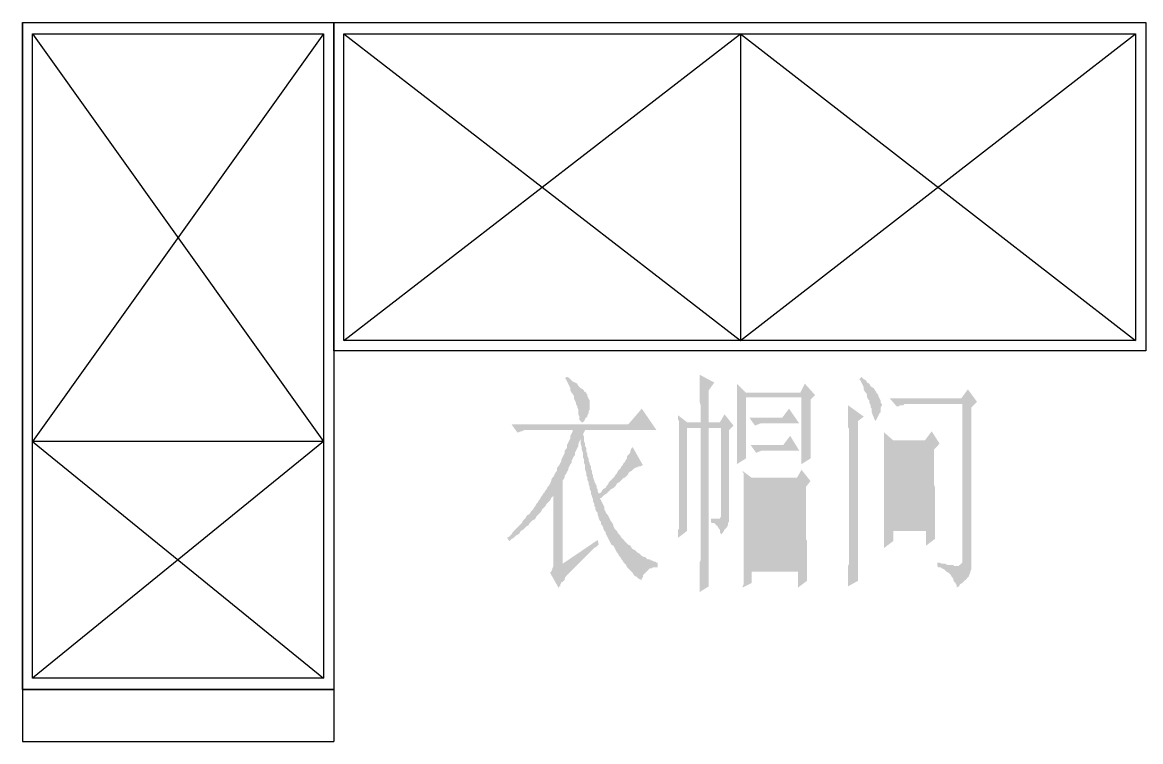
# Model space of a CAD drawing. Header units: millimetres. Extents: x -1120 to 100154, y -9529 to 14223.
# Drawn here: x 53010 to 55159, y 3919 to 5301 of the extents above; entities that cross this region are included whole.
import ezdxf

# ---------------------------------------------------------------- set-up
doc = ezdxf.new("R2010")
doc.units = ezdxf.units.MM
doc.layers.add('A-立面看线', color=7, linetype='Continuous')

msp = doc.modelspace()

# ---------------------------------------------------------------- hatches: boundary and pattern name
at = {"layer": 'A-立面看线'}
for points in [[(54313.2, 4532.8), (54313.2, 4539.3), (54313.2, 4543.7), (54313.2, 4550.2), (54313.2, 4554.6), (54313.2, 4561.1), (54313.2, 4565.5), (54311, 4572), (54311, 4576.3), (54311, 4580.7), (54311, 4585), (54311, 4589.4), (54311, 4593.7), (54311, 4598.1), (54311, 4602.4), (54311, 4606.8), (54311, 4609), (54311, 4613.3), (54311, 4615.5), (54311, 4619.9), (54311, 4622), (54311, 4624.2), (54339.3, 4609), (54328.4, 4593.7), (54328.4, 4532.8), (54350.2, 4532.8), (54358.9, 4548), (54376.3, 4526.3), (54367.6, 4517.6), (54367.6, 4358.7), (54367.6, 4354.4), (54367.6, 4350), (54367.6, 4345.7), (54367.6, 4341.3), (54365.4, 4339.1), (54365.4, 4334.8), (54363.2, 4330.4), (54361.1, 4328.3), (54358.9, 4326.1), (54356.7, 4321.7), (54354.5, 4319.6), (54352.4, 4317.4), (54350.2, 4321.7), (54350.2, 4326.1), (54348, 4328.3), (54345.8, 4332.6), (54343.7, 4334.8), (54341.5, 4337), (54339.3, 4339.1), (54335, 4339.1), (54332.8, 4341.3), (54332.8, 4341.3), (54332.8, 4347.8), (54337.1, 4347.8), (54341.5, 4347.8), (54343.7, 4347.8), (54345.8, 4347.8), (54348, 4347.8), (54350.2, 4347.8), (54350.2, 4347.8), (54352.4, 4352.2), (54352.4, 4356.5), (54352.4, 4360.9), (54352.4, 4521.9), (54328.4, 4521.9), (54328.4, 4276), (54328.4, 4271.7), (54328.4, 4267.3), (54328.4, 4263), (54328.4, 4256.4), (54328.4, 4252.1), (54328.4, 4247.7), (54328.4, 4243.4), (54328.4, 4239), (54328.4, 4234.7), (54328.4, 4230.3), (54328.4, 4226), (54328.4, 4221.6), (54328.4, 4217.3), (54311, 4206.4), (54311, 4212.9), (54311, 4217.3), (54311, 4221.6), (54311, 4226), (54311, 4230.3), (54311, 4234.7), (54311, 4239), (54311, 4245.6), (54311, 4249.9), (54311, 4254.3), (54311, 4258.6), (54311, 4263), (54313.2, 4267.3), (54313.2, 4271.7), (54313.2, 4276), (54313.2, 4280.4), (54313.2, 4284.7), (54313.2, 4289.1), (54313.2, 4289.1), (54313.2, 4521.9), (54287.1, 4521.9), (54287.1, 4323.9), (54269.7, 4310.8), (54269.7, 4315.2), (54269.7, 4317.4), (54269.7, 4321.7), (54269.7, 4326.1), (54271.8, 4328.3), (54271.8, 4332.6), (54271.8, 4337), (54271.8, 4341.3), (54271.8, 4345.7), (54271.8, 4350), (54271.8, 4354.4), (54271.8, 4358.7), (54271.8, 4363.1), (54271.8, 4367.4), (54271.8, 4371.8), (54271.8, 4376.1), (54271.8, 4380.5), (54271.8, 4384.8), (54271.8, 4389.2), (54271.8, 4395.7), (54271.8, 4400.1), (54271.8, 4404.4), (54271.8, 4410.9), (54271.8, 4415.3), (54271.8, 4419.7), (54271.8, 4426.2), (54271.8, 4430.5), (54271.8, 4437.1), (54271.8, 4437.1), (54271.8, 4443.6), (54271.8, 4450.1), (54271.8, 4456.6), (54271.8, 4461), (54271.8, 4467.5), (54271.8, 4471.9), (54271.8, 4478.4), (54271.8, 4482.8), (54271.8, 4489.3), (54271.8, 4493.6), (54271.8, 4498), (54271.8, 4502.3), (54271.8, 4506.7), (54271.8, 4511), (54271.8, 4515.4), (54271.8, 4519.8), (54271.8, 4524.1), (54271.8, 4526.3), (54271.8, 4530.6), (54271.8, 4535), (54269.7, 4537.2), (54269.7, 4539.3), (54269.7, 4543.7), (54269.7, 4545.9), (54269.7, 4545.9), (54287.1, 4532.8), (54313.2, 4532.8)], [(54056.4, 4619.9), (54060.8, 4617.7), (54065.1, 4613.3), (54067.3, 4611.1), (54071.6, 4609), (54076, 4606.8), (54078.2, 4602.4), (54080.3, 4600.3), (54082.5, 4598.1), (54086.9, 4595.9), (54089.1, 4593.7), (54089.1, 4591.6), (54091.2, 4591.6), (54093.4, 4589.4), (54093.4, 4587.2), (54095.6, 4587.2), (54095.6, 4582.9), (54097.8, 4578.5), (54099.9, 4574.2), (54099.9, 4569.8), (54099.9, 4565.5), (54099.9, 4565.5), (54099.9, 4561.1), (54099.9, 4556.7), (54097.8, 4554.6), (54097.8, 4550.2), (54095.6, 4545.9), (54095.6, 4543.7), (54091.2, 4539.3), (54089.1, 4535), (54086.9, 4532.8), (54086.9, 4532.8), (54086.9, 4532.8), (54084.7, 4532.8), (54082.5, 4535), (54080.3, 4537.2), (54080.3, 4543.7), (54078.2, 4548), (54078.2, 4550.2), (54078.2, 4552.4), (54078.2, 4556.7), (54076, 4561.1), (54076, 4563.3), (54073.8, 4567.6), (54073.8, 4569.8), (54071.6, 4574.2), (54069.5, 4578.5), (54069.5, 4582.9), (54067.3, 4587.2), (54065.1, 4589.4), (54062.9, 4593.7), (54062.9, 4598.1), (54060.8, 4602.4), (54058.6, 4606.8), (54056.4, 4611.1), (54054.2, 4615.5), (54052.1, 4617.7), (54056.4, 4619.9)], [(54524.3, 4576.3), (54524.3, 4569.8), (54524.3, 4563.3), (54524.3, 4556.7), (54524.3, 4552.4), (54524.3, 4545.9), (54524.3, 4539.3), (54524.3, 4535), (54524.3, 4530.6), (54524.3, 4524.1), (54524.3, 4519.8), (54524.3, 4515.4), (54524.3, 4511), (54524.3, 4504.5), (54524.3, 4500.2), (54524.3, 4498), (54524.3, 4493.6), (54524.3, 4489.3), (54524.3, 4484.9), (54524.3, 4482.8), (54524.3, 4478.4), (54524.3, 4476.2), (54524.3, 4471.9), (54524.3, 4469.7), (54524.3, 4467.5), (54524.3, 4463.2), (54524.3, 4463.2), (54506.9, 4452.3), (54506.9, 4580.7), (54400.2, 4580.7), (54400.2, 4463.2), (54382.8, 4452.3), (54382.8, 4456.6), (54382.8, 4461), (54382.8, 4465.3), (54382.8, 4469.7), (54382.8, 4474.1), (54382.8, 4478.4), (54382.8, 4482.8), (54382.8, 4487.1), (54382.8, 4491.5), (54382.8, 4498), (54382.8, 4502.3), (54382.8, 4506.7), (54382.8, 4511), (54382.8, 4515.4), (54382.8, 4519.8), (54382.8, 4524.1), (54382.8, 4528.5), (54382.8, 4532.8), (54382.8, 4537.2), (54382.8, 4541.5), (54382.8, 4545.9), (54382.8, 4552.4), (54382.8, 4556.7), (54382.8, 4561.1), (54382.8, 4565.5), (54382.8, 4569.8), (54382.8, 4574.2), (54382.8, 4578.5), (54382.8, 4582.9), (54382.8, 4587.2), (54382.8, 4591.6), (54382.8, 4595.9), (54382.8, 4600.3), (54382.8, 4604.6), (54382.8, 4606.8), (54400.2, 4589.4), (54504.7, 4589.4), (54513.4, 4606.8), (54533, 4585), (54524.3, 4576.3)], [(54622.2, 4619.9), (54626.5, 4615.5), (54630.9, 4613.3), (54633.1, 4609), (54637.4, 4606.8), (54639.6, 4602.4), (54641.8, 4600.3), (54646.1, 4598.1), (54648.3, 4593.7), (54650.5, 4591.6), (54650.5, 4589.4), (54652.7, 4587.2), (54654.8, 4585), (54654.8, 4585), (54654.8, 4582.9), (54657, 4578.5), (54659.2, 4574.2), (54659.2, 4569.8), (54661.4, 4567.6), (54661.4, 4565.5), (54659.2, 4561.1), (54659.2, 4556.7), (54659.2, 4552.4), (54657, 4550.2), (54654.8, 4545.9), (54652.7, 4541.5), (54650.5, 4537.2), (54648.3, 4535), (54648.3, 4535), (54648.3, 4537.2), (54646.1, 4539.3), (54646.1, 4541.5), (54644, 4545.9), (54641.8, 4552.4), (54641.8, 4554.6), (54641.8, 4558.9), (54639.6, 4561.1), (54639.6, 4565.5), (54637.4, 4569.8), (54637.4, 4574.2), (54635.3, 4576.3), (54633.1, 4580.7), (54633.1, 4585), (54630.9, 4589.4), (54628.7, 4591.6), (54626.5, 4595.9), (54626.5, 4600.3), (54624.4, 4604.6), (54622.2, 4609), (54620, 4613.3), (54617.8, 4615.5), (54622.2, 4619.9)], [(54768, 4263), (54772.3, 4263), (54776.7, 4260.8), (54783.2, 4260.8), (54787.6, 4258.6), (54789.8, 4258.6), (54794.1, 4258.6), (54798.5, 4258.6), (54800.6, 4256.4), (54802.8, 4256.4), (54805, 4256.4), (54807.2, 4256.4), (54809.3, 4256.4), (54809.3, 4258.6), (54811.5, 4258.6), (54811.5, 4258.6), (54813.7, 4260.8), (54815.9, 4263), (54815.9, 4267.3), (54815.9, 4271.7), (54815.9, 4271.7), (54815.9, 4567.6), (54717.9, 4567.6), (54715.8, 4567.6), (54711.4, 4567.6), (54709.2, 4567.6), (54704.9, 4567.6), (54702.7, 4565.5), (54698.4, 4565.5), (54696.2, 4565.5), (54694, 4563.3), (54689.7, 4563.3), (54689.7, 4563.3), (54676.6, 4578.5), (54813.7, 4578.5), (54826.7, 4595.9), (54844.2, 4572), (54833.3, 4561.1), (54833.3, 4269.5), (54833.3, 4265.1), (54833.3, 4258.6), (54833.3, 4254.3), (54833.3, 4249.9), (54831.1, 4245.6), (54831.1, 4243.4), (54828.9, 4239), (54828.9, 4236.9), (54826.7, 4234.7), (54824.6, 4232.5), (54822.4, 4230.3), (54820.2, 4228.2), (54818, 4226), (54815.9, 4223.8), (54811.5, 4221.6), (54809.3, 4217.3), (54805, 4215.1), (54805, 4219.5), (54802.8, 4223.8), (54800.6, 4226), (54798.5, 4230.3), (54798.5, 4232.5), (54796.3, 4234.7), (54794.1, 4239), (54791.9, 4241.2), (54789.8, 4243.4), (54785.4, 4245.6), (54783.2, 4247.7), (54781.1, 4249.9), (54776.7, 4252.1), (54774.5, 4254.3), (54770.2, 4254.3), (54768, 4256.4), (54768, 4256.4), (54768, 4263)], [(54047.7, 4260.8), (54115.2, 4306.5), (54117.3, 4297.8), (54113, 4293.4), (54108.6, 4291.3), (54104.3, 4286.9), (54099.9, 4282.6), (54095.6, 4278.2), (54093.4, 4276), (54089.1, 4271.7), (54084.7, 4267.3), (54082.5, 4265.1), (54078.2, 4260.8), (54076, 4258.6), (54071.6, 4254.3), (54069.5, 4252.1), (54067.3, 4249.9), (54062.9, 4245.6), (54060.8, 4243.4), (54058.6, 4241.2), (54056.4, 4239), (54054.2, 4236.9), (54052.1, 4232.5), (54052.1, 4230.3), (54049.9, 4228.2), (54047.7, 4226), (54045.5, 4226), (54045.5, 4223.8), (54043.4, 4221.6), (54043.4, 4219.5), (54043.4, 4217.3), (54041.2, 4217.3), (54041.2, 4215.1), (54041.2, 4212.9), (54041.2, 4212.9), (54023.8, 4243.4), (54025.9, 4245.6), (54028.1, 4249.9), (54028.1, 4252.1), (54030.3, 4256.4), (54030.3, 4260.8), (54030.3, 4267.3), (54030.3, 4267.3), (54030.3, 4391.4), (54028.1, 4389.2), (54025.9, 4387), (54023.8, 4382.7), (54021.6, 4380.5), (54019.4, 4378.3), (54017.2, 4376.1), (54015.1, 4371.8), (54012.9, 4369.6), (54010.7, 4367.4), (54008.5, 4365.2), (54006.4, 4360.9), (54004.2, 4358.7), (54002, 4356.5), (53999.8, 4354.4), (53997.7, 4352.2), (53995.5, 4347.8), (53993.3, 4345.7), (53989, 4343.5), (53986.8, 4341.3), (53984.6, 4339.1), (53982.4, 4334.8), (53978.1, 4332.6), (53975.9, 4330.4), (53973.7, 4328.3), (53971.5, 4326.1), (53967.2, 4323.9), (53965, 4319.6), (53962.8, 4317.4), (53958.5, 4315.2), (53956.3, 4313), (53954.1, 4310.8), (53949.8, 4308.7), (53947.6, 4306.5), (53945.4, 4304.3), (53941.1, 4310.8), (53945.4, 4313), (53947.6, 4315.2), (53949.8, 4317.4), (53952, 4321.7), (53954.1, 4323.9), (53956.3, 4326.1), (53958.5, 4328.3), (53962.8, 4332.6), (53965, 4334.8), (53967.2, 4337), (53969.4, 4339.1), (53971.5, 4343.5), (53973.7, 4345.7), (53975.9, 4347.8), (53978.1, 4352.2), (53980.2, 4354.4), (53984.6, 4356.5), (53986.8, 4360.9), (53989, 4363.1), (53991.1, 4365.2), (53993.3, 4369.6), (53995.5, 4371.8), (53997.7, 4376.1), (53999.8, 4378.3), (54002, 4382.7), (54004.2, 4384.8), (54006.4, 4389.2), (54008.5, 4391.4), (54010.7, 4395.7), (54012.9, 4397.9), (54012.9, 4397.9), (54015.1, 4402.2), (54017.2, 4404.4), (54019.4, 4408.8), (54021.6, 4410.9), (54023.8, 4415.3), (54025.9, 4419.7), (54025.9, 4421.8), (54028.1, 4426.2), (54030.3, 4428.4), (54032.5, 4432.7), (54034.7, 4437.1), (54036.8, 4439.2), (54036.8, 4443.6), (54039, 4447.9), (54041.2, 4450.1), (54043.4, 4454.5), (54045.5, 4458.8), (54045.5, 4461), (54047.7, 4465.3), (54049.9, 4469.7), (54052.1, 4474.1), (54052.1, 4478.4), (54054.2, 4480.6), (54056.4, 4484.9), (54056.4, 4489.3), (54058.6, 4493.6), (54060.8, 4498), (54062.9, 4502.3), (54062.9, 4506.7), (54065.1, 4511), (54067.3, 4515.4), (54067.3, 4517.6), (53984.6, 4517.6), (53982.4, 4517.6), (53980.2, 4517.6), (53975.9, 4517.6), (53973.7, 4517.6), (53969.4, 4515.4), (53967.2, 4515.4), (53962.8, 4513.2), (53960.7, 4513.2), (53949.8, 4528.5), (54173.9, 4528.5), (54200, 4558.9), (54228.3, 4517.6), (54091.2, 4517.6), (54086.9, 4508.9), (54089.1, 4504.5), (54089.1, 4500.2), (54089.1, 4495.8), (54091.2, 4491.5), (54091.2, 4487.1), (54093.4, 4482.8), (54093.4, 4476.2), (54095.6, 4471.9), (54095.6, 4467.5), (54097.8, 4463.2), (54097.8, 4458.8), (54099.9, 4454.5), (54099.9, 4452.3), (54102.1, 4447.9), (54102.1, 4443.6), (54104.3, 4439.2), (54104.3, 4434.9), (54106.5, 4430.5), (54106.5, 4426.2), (54108.6, 4421.8), (54108.6, 4419.7), (54110.8, 4415.3), (54113, 4410.9), (54113, 4406.6), (54115.2, 4404.4), (54115.2, 4400.1), (54117.3, 4395.7), (54117.3, 4395.7), (54121.7, 4397.9), (54123.9, 4402.2), (54126, 4404.4), (54130.4, 4406.6), (54132.6, 4410.9), (54134.8, 4413.1), (54136.9, 4417.5), (54139.1, 4419.7), (54143.5, 4424), (54145.6, 4426.2), (54147.8, 4428.4), (54150, 4432.7), (54152.2, 4434.9), (54154.3, 4439.2), (54156.5, 4441.4), (54158.7, 4443.6), (54160.9, 4447.9), (54163, 4450.1), (54165.2, 4454.5), (54167.4, 4456.6), (54169.6, 4461), (54171.7, 4463.2), (54171.7, 4467.5), (54173.9, 4469.7), (54176.1, 4471.9), (54178.3, 4476.2), (54178.3, 4478.4), (54180.4, 4482.8), (54182.6, 4484.9), (54202.2, 4450.1), (54200, 4450.1), (54197.9, 4447.9), (54193.5, 4447.9), (54191.3, 4445.8), (54189.2, 4445.8), (54184.8, 4443.6), (54182.6, 4441.4), (54180.4, 4439.2), (54176.1, 4437.1), (54173.9, 4434.9), (54173.9, 4432.7), (54171.7, 4430.5), (54169.6, 4428.4), (54167.4, 4426.2), (54165.2, 4426.2), (54163, 4424), (54160.9, 4421.8), (54158.7, 4419.7), (54156.5, 4417.5), (54152.2, 4415.3), (54150, 4410.9), (54147.8, 4408.8), (54145.6, 4406.6), (54141.3, 4404.4), (54139.1, 4402.2), (54134.8, 4397.9), (54132.6, 4395.7), (54128.2, 4393.5), (54123.9, 4389.2), (54121.7, 4387), (54119.5, 4387), (54121.7, 4382.7), (54123.9, 4378.3), (54126, 4374), (54128.2, 4369.6), (54128.2, 4365.2), (54130.4, 4360.9), (54132.6, 4356.5), (54134.8, 4354.4), (54136.9, 4350), (54139.1, 4345.7), (54141.3, 4341.3), (54143.5, 4339.1), (54145.6, 4334.8), (54145.6, 4332.6), (54147.8, 4328.3), (54150, 4326.1), (54152.2, 4323.9), (54154.3, 4319.6), (54156.5, 4317.4), (54158.7, 4315.2), (54160.9, 4310.8), (54163, 4308.7), (54165.2, 4306.5), (54167.4, 4304.3), (54169.6, 4302.1), (54171.7, 4300), (54173.9, 4297.8), (54178.3, 4295.6), (54180.4, 4291.3), (54182.6, 4289.1), (54187, 4286.9), (54189.2, 4284.7), (54191.3, 4282.6), (54195.7, 4280.4), (54197.9, 4278.2), (54200, 4276), (54204.4, 4273.9), (54206.6, 4273.9), (54208.7, 4271.7), (54210.9, 4269.5), (54215.3, 4269.5), (54217.4, 4267.3), (54219.6, 4267.3), (54224, 4265.1), (54226.1, 4265.1), (54228.3, 4263), (54230.5, 4263), (54230.5, 4254.3), (54226.1, 4254.3), (54221.8, 4254.3), (54219.6, 4252.1), (54215.3, 4252.1), (54213.1, 4249.9), (54210.9, 4247.7), (54208.7, 4245.6), (54206.6, 4243.4), (54204.4, 4241.2), (54202.2, 4239), (54202.2, 4234.7), (54200, 4232.5), (54200, 4228.2), (54197.9, 4230.3), (54193.5, 4232.5), (54191.3, 4234.7), (54189.2, 4236.9), (54187, 4236.9), (54184.8, 4239), (54182.6, 4243.4), (54180.4, 4245.6), (54178.3, 4247.7), (54176.1, 4249.9), (54173.9, 4252.1), (54171.7, 4254.3), (54169.6, 4258.6), (54167.4, 4260.8), (54165.2, 4263), (54163, 4267.3), (54160.9, 4269.5), (54158.7, 4273.9), (54156.5, 4276), (54154.3, 4280.4), (54152.2, 4282.6), (54150, 4286.9), (54147.8, 4291.3), (54145.6, 4295.6), (54141.3, 4297.8), (54139.1, 4302.1), (54136.9, 4306.5), (54134.8, 4310.8), (54132.6, 4315.2), (54132.6, 4315.2), (54130.4, 4319.6), (54130.4, 4321.7), (54128.2, 4323.9), (54126, 4328.3), (54126, 4330.4), (54123.9, 4334.8), (54121.7, 4337), (54121.7, 4341.3), (54119.5, 4343.5), (54117.3, 4347.8), (54117.3, 4350), (54115.2, 4354.4), (54115.2, 4358.7), (54113, 4360.9), (54110.8, 4365.2), (54110.8, 4369.6), (54108.6, 4371.8), (54108.6, 4376.1), (54106.5, 4380.5), (54106.5, 4384.8), (54104.3, 4389.2), (54104.3, 4391.4), (54102.1, 4395.7), (54102.1, 4400.1), (54099.9, 4404.4), (54099.9, 4408.8), (54097.8, 4413.1), (54097.8, 4417.5), (54095.6, 4421.8), (54095.6, 4426.2), (54093.4, 4430.5), (54093.4, 4434.9), (54091.2, 4441.4), (54091.2, 4445.8), (54091.2, 4450.1), (54089.1, 4454.5), (54089.1, 4461), (54086.9, 4465.3), (54086.9, 4469.7), (54086.9, 4474.1), (54084.7, 4480.6), (54084.7, 4484.9), (54082.5, 4491.5), (54082.5, 4495.8), (54082.5, 4500.2), (54080.3, 4495.8), (54078.2, 4491.5), (54078.2, 4487.1), (54076, 4482.8), (54073.8, 4478.4), (54071.6, 4474.1), (54071.6, 4469.7), (54069.5, 4467.5), (54067.3, 4463.2), (54065.1, 4458.8), (54065.1, 4454.5), (54062.9, 4452.3), (54060.8, 4447.9), (54058.6, 4443.6), (54058.6, 4441.4), (54056.4, 4437.1), (54054.2, 4432.7), (54052.1, 4430.5), (54052.1, 4426.2), (54049.9, 4424), (54047.7, 4419.7), (54047.7, 4419.7), (54047.7, 4260.8)], [(54406.8, 4541.5), (54469.9, 4541.5), (54482.9, 4558.9), (54502.5, 4530.6), (54428.5, 4530.6), (54417.6, 4526.3), (54406.8, 4541.5)], [(54615.7, 4284.7), (54615.7, 4280.4), (54615.7, 4276), (54615.7, 4271.7), (54615.7, 4267.3), (54615.7, 4263), (54615.7, 4258.6), (54615.7, 4252.1), (54615.7, 4247.7), (54615.7, 4243.4), (54615.7, 4239), (54615.7, 4234.7), (54615.7, 4230.3), (54615.7, 4228.2), (54596.1, 4217.3), (54596.1, 4219.5), (54596.1, 4221.6), (54596.1, 4221.6), (54596.1, 4223.8), (54596.1, 4226), (54596.1, 4228.2), (54596.1, 4230.3), (54596.1, 4234.7), (54596.1, 4236.9), (54596.1, 4239), (54596.1, 4243.4), (54596.1, 4245.6), (54596.1, 4249.9), (54596.1, 4252.1), (54596.1, 4256.4), (54598.3, 4260.8), (54598.3, 4265.1), (54598.3, 4269.5), (54598.3, 4273.9), (54598.3, 4278.2), (54598.3, 4282.6), (54598.3, 4286.9), (54598.3, 4291.3), (54598.3, 4297.8), (54598.3, 4302.1), (54598.3, 4308.7), (54598.3, 4313), (54598.3, 4319.6), (54598.3, 4326.1), (54598.3, 4330.4), (54598.3, 4337), (54598.3, 4343.5), (54598.3, 4350), (54598.3, 4358.7), (54598.3, 4365.2), (54598.3, 4371.8), (54598.3, 4378.3), (54598.3, 4387), (54598.3, 4391.4), (54598.3, 4400.1), (54598.3, 4406.6), (54598.3, 4413.1), (54598.3, 4421.8), (54598.3, 4428.4), (54598.3, 4434.9), (54598.3, 4441.4), (54598.3, 4447.9), (54598.3, 4454.5), (54598.3, 4461), (54598.3, 4465.3), (54598.3, 4471.9), (54598.3, 4476.2), (54598.3, 4482.8), (54598.3, 4487.1), (54598.3, 4493.6), (54598.3, 4498), (54598.3, 4502.3), (54598.3, 4506.7), (54598.3, 4511), (54598.3, 4515.4), (54598.3, 4519.8), (54596.1, 4524.1), (54596.1, 4528.5), (54596.1, 4532.8), (54596.1, 4535), (54596.1, 4539.3), (54596.1, 4541.5), (54596.1, 4545.9), (54596.1, 4548), (54596.1, 4550.2), (54596.1, 4552.4), (54596.1, 4554.6), (54596.1, 4556.7), (54596.1, 4558.9), (54596.1, 4561.1), (54596.1, 4563.3), (54596.1, 4565.5), (54596.1, 4565.5), (54626.5, 4543.7), (54615.7, 4535), (54615.7, 4284.7)], [(54665.7, 4291.3), (54665.7, 4295.6), (54665.7, 4300), (54665.7, 4304.3), (54665.7, 4308.7), (54665.7, 4313), (54665.7, 4319.6), (54665.7, 4323.9), (54665.7, 4328.3), (54665.7, 4332.6), (54665.7, 4337), (54665.7, 4341.3), (54665.7, 4345.7), (54665.7, 4350), (54665.7, 4354.4), (54665.7, 4358.7), (54665.7, 4363.1), (54665.7, 4367.4), (54665.7, 4371.8), (54665.7, 4376.1), (54665.7, 4380.5), (54665.7, 4387), (54665.7, 4391.4), (54665.7, 4395.7), (54665.7, 4400.1), (54665.7, 4404.4), (54665.7, 4404.4), (54665.7, 4408.8), (54665.7, 4413.1), (54665.7, 4417.5), (54665.7, 4421.8), (54665.7, 4426.2), (54665.7, 4430.5), (54665.7, 4434.9), (54665.7, 4439.2), (54665.7, 4443.6), (54665.7, 4447.9), (54665.7, 4454.5), (54665.7, 4458.8), (54665.7, 4463.2), (54665.7, 4467.5), (54665.7, 4471.9), (54665.7, 4476.2), (54665.7, 4480.6), (54665.7, 4484.9), (54665.7, 4489.3), (54665.7, 4493.6), (54665.7, 4498), (54665.7, 4502.3), (54665.7, 4506.7), (54665.7, 4511), (54665.7, 4513.2), (54683.1, 4498), (54744.1, 4498), (54757.1, 4515.4), (54772.3, 4491.5), (54761.5, 4480.6), (54761.5, 4474.1), (54761.5, 4467.5), (54761.5, 4461), (54761.5, 4456.6), (54761.5, 4450.1), (54761.5, 4443.6), (54761.5, 4439.2), (54761.5, 4432.7), (54761.5, 4428.4), (54761.5, 4421.8), (54761.5, 4417.5), (54761.5, 4413.1), (54763.6, 4406.6), (54763.6, 4402.2), (54763.6, 4397.9), (54763.6, 4393.5), (54763.6, 4387), (54763.6, 4382.7), (54763.6, 4378.3), (54763.6, 4374), (54763.6, 4369.6), (54763.6, 4365.2), (54763.6, 4360.9), (54763.6, 4356.5), (54763.6, 4354.4), (54763.6, 4350), (54763.6, 4345.7), (54763.6, 4341.3), (54763.6, 4339.1), (54763.6, 4334.8), (54763.6, 4330.4), (54763.6, 4328.3), (54763.6, 4323.9), (54763.6, 4321.7), (54763.6, 4317.4), (54763.6, 4315.2), (54763.6, 4310.8), (54763.6, 4308.7), (54746.2, 4295.6), (54746.2, 4323.9), (54683.1, 4323.9), (54683.1, 4304.3), (54665.7, 4291.3)], [(54408.9, 4489.3), (54472, 4489.3), (54485.1, 4506.7), (54502.5, 4478.4), (54430.7, 4478.4), (54419.8, 4474.1), (54408.9, 4489.3)], [(54683.1, 4487.1), (54683.1, 4417.5), (54746.2, 4417.5), (54746.2, 4487.1), (54683.1, 4487.1)], [(54393.7, 4215.1), (54393.7, 4217.3), (54395.9, 4221.6), (54395.9, 4226), (54395.9, 4230.3), (54395.9, 4234.7), (54395.9, 4239), (54395.9, 4243.4), (54395.9, 4247.7), (54395.9, 4252.1), (54395.9, 4256.4), (54395.9, 4260.8), (54395.9, 4265.1), (54395.9, 4269.5), (54395.9, 4273.9), (54395.9, 4278.2), (54395.9, 4282.6), (54395.9, 4286.9), (54395.9, 4291.3), (54395.9, 4297.8), (54395.9, 4302.1), (54395.9, 4306.5), (54395.9, 4310.8), (54395.9, 4315.2), (54395.9, 4321.7), (54395.9, 4326.1), (54395.9, 4330.4), (54395.9, 4334.8), (54395.9, 4339.1), (54395.9, 4345.7), (54395.9, 4350), (54395.9, 4356.5), (54395.9, 4360.9), (54395.9, 4365.2), (54395.9, 4371.8), (54395.9, 4376.1), (54395.9, 4380.5), (54395.9, 4384.8), (54395.9, 4389.2), (54395.9, 4395.7), (54395.9, 4400.1), (54395.9, 4404.4), (54395.9, 4406.6), (54395.9, 4410.9), (54395.9, 4415.3), (54395.9, 4419.7), (54395.9, 4424), (54395.9, 4426.2), (54395.9, 4430.5), (54395.9, 4434.9), (54393.7, 4437.1), (54393.7, 4439.2), (54411.1, 4426.2), (54498.2, 4426.2), (54506.9, 4441.4), (54524.3, 4419.7), (54515.6, 4408.8), (54515.6, 4402.2), (54515.6, 4395.7), (54515.6, 4389.2), (54515.6, 4382.7), (54515.6, 4376.1), (54515.6, 4369.6), (54515.6, 4363.1), (54515.6, 4358.7), (54515.6, 4352.2), (54515.6, 4345.7), (54515.6, 4341.3), (54515.6, 4334.8), (54515.6, 4330.4), (54515.6, 4323.9), (54515.6, 4319.6), (54515.6, 4315.2), (54515.6, 4308.7), (54517.7, 4304.3), (54517.7, 4300), (54517.7, 4295.6), (54517.7, 4291.3), (54517.7, 4286.9), (54517.7, 4282.6), (54517.7, 4278.2), (54517.7, 4273.9), (54517.7, 4269.5), (54517.7, 4267.3), (54517.7, 4263), (54517.7, 4258.6), (54517.7, 4256.4), (54517.7, 4252.1), (54517.7, 4249.9), (54517.7, 4247.7), (54517.7, 4243.4), (54517.7, 4241.2), (54517.7, 4239), (54517.7, 4236.9), (54517.7, 4232.5), (54517.7, 4230.3), (54517.7, 4228.2), (54517.7, 4228.2), (54500.3, 4215.1), (54500.3, 4245.6), (54411.1, 4245.6), (54411.1, 4223.8), (54393.7, 4215.1)], [(54411.1, 4415.3), (54411.1, 4369.6), (54500.3, 4369.6), (54500.3, 4415.3), (54411.1, 4415.3)], [(54683.1, 4406.6), (54683.1, 4334.8), (54746.2, 4334.8), (54746.2, 4406.6), (54683.1, 4406.6)], [(54411.1, 4358.7), (54411.1, 4315.2), (54500.3, 4315.2), (54500.3, 4358.7), (54411.1, 4358.7)], [(54411.1, 4304.3), (54411.1, 4256.4), (54500.3, 4256.4), (54500.3, 4304.3), (54411.1, 4304.3)]]:
    msp.add_hatch(color=256, dxfattribs=at).paths.add_polyline_path(points)

# ---------------------------------------------------------------- linework, layer by layer
for points in [[(53009.7, 5301), (53009.7, 3919.1)], [(53608.1, 4019.3), (53009.7, 4019.3), (53009.7, 5301), (53608.1, 5301), (53608.1, 4019.3)], [(53608.1, 5301), (55168.4, 5301), (55168.4, 4669.9), (53608.1, 4669.9), (53608.1, 5301)], [(53588.6, 5279.2), (53029.3, 4495.8)], [(53588.6, 4041), (53029.3, 4041), (53029.3, 5279.2), (53588.6, 5279.2), (53588.6, 4041)], [(53029.3, 5279.2), (53588.6, 4495.8), (53029.3, 4495.8), (53588.6, 4041)], [(53627.7, 5279.2), (54389.4, 4689.5)], [(53627.7, 5279.2), (55148.8, 5279.2), (55148.8, 4689.5), (53627.7, 4689.5), (53627.7, 5279.2)], [(53627.7, 4689.5), (54389.4, 5279.2), (54389.4, 4689.5), (55148.8, 5279.2)], [(54389.4, 5279.2), (55148.8, 4689.5)], [(55168.4, 4669.9), (53608.1, 4669.9)], [(53608.1, 4669.9), (53608.1, 4019.3), (53608.1, 3919.1)], [(53588.6, 4495.8), (53029.3, 4041)], [(53009.7, 4019.3), (53608.1, 4019.3)], [(53009.7, 3919.1), (53608.1, 3919.1)]]:
    msp.add_lwpolyline(points, dxfattribs=at)

doc.saveas('drawing.dxf')
